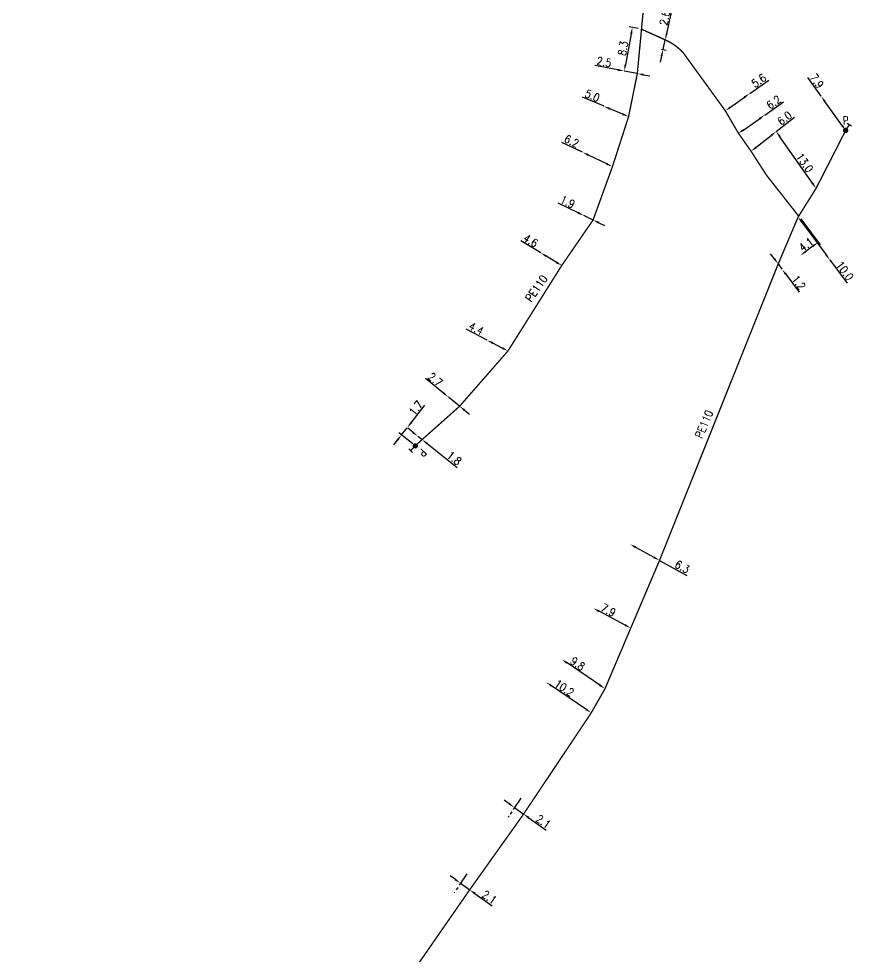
# Model space of a CAD drawing. Header units: millimetres. Extents: x 183000 to 183920, y 151989 to 153001.
# Drawn here: x 183681.9 to 183838.6, y 152692.2 to 152867.9 of the extents above; entities that cross this region are included whole.
import ezdxf
from ezdxf.enums import TextEntityAlignment as Align

# ---------------------------------------------------------------- set-up
doc = ezdxf.new("R2010")
doc.units = ezdxf.units.MM
doc.header["$MEASUREMENT"] = 0
doc.header["$PDMODE"] = 34
doc.linetypes.add('CENTER', pattern=[50.8, 31.75, -6.35, 6.35, -6.35])
doc.linetypes.add('L_100_PE', pattern=[14, 10, -1.5, 1, -1.5])
doc.layers.get('0').update_dxf_attribs({"linetype": 'CONTINUOUS'})
doc.layers.get('DEFPOINTS').update_dxf_attribs({"linetype": 'CONTINUOUS'})
for name, color, linetype in [('L_140', 3, 'CONTINUOUS'), ('L_300', 7, 'CONTINUOUS'), ('L_340', 7, 'CONTINUOUS')]:
    doc.layers.add(name, color=color, linetype=linetype)
doc.styles.add('G_ROMANS', font='ROMANS.SHX', dxfattribs={"width": 0.75})
doc.styles.get("Standard").update_dxf_attribs({"font": 'romans.shx', "width": 0.85})
doc.dimstyles.get("Standard").update_dxf_attribs({"dimtxt": 1.5, "dimasz": 1.2, "dimexe": 0.625, "dimexo": 0.625, "dimgap": 0.25, "dimtad": 1, "dimdec": 1, "dimzin": 0, "dimdsep": 46, "dimtxsty": 'Standard', "dimcen": -0.5, "dimadec": 0, "dimazin": 0, "dimtfac": 1, "dimtdec": 1, "dimtmove": 0, "dimatfit": 3, "dimfxl": 1, "dimtolj": 1, "dimtzin": 0, "dimarcsym": 0})

# ---------------------------------------------------------------- blocks, each defined once
blk = doc.blocks.new('L_340_07')
at = {"color": 0, "linetype": 'Continuous', "const_width": 0.25, "flags": 128}
blk.add_lwpolyline([(0, 0), (1.25, 0)], dxfattribs=at)
at = {"color": 0, "linetype": 'Continuous', "flags": 128}
blk.add_lwpolyline([(1.25, -0.5), (1.25, 0.5)], dxfattribs=at)
at = {"color": 0, "linetype": 'Continuous', "width": 0.75, "flags": 3}
for tag, p in [('DEF_LEG', (0.72, -3.47)), ('DEF_COUP', (0.72, -5.97)), ('DEF_TYPE', (0.72, -8.47))]:
    blk.add_attdef(tag, text='', height=1.2, dxfattribs=at).set_placement(p, align=Align.MIDDLE)
blk = doc.blocks.new('*D259')
at = {"layer": 'DEFPOINTS', "color": 0, "linetype": 'Continuous'}
for p in [(183798.59, 152865.92), (183795.35, 152858.08), (183795.35, 152858.08)]:
    blk.add_point(p, dxfattribs=at)
at = {"layer": 'L_140', "color": 0, "linetype": 'Continuous', "lineweight": -2}
for p, q in [((183797.98, 152866.03), (183796.26, 152866.35)), ((183796.66, 152865.06), (183795.57, 152859.26))]:
    blk.add_line(p, q, dxfattribs=at)
at = {"layer": 'L_140', "color": 0, "linetype": 'Continuous'}
for points in [[(183796.46, 152865.09), (183796.85, 152865.02), (183796.88, 152866.24)], [(183795.37, 152859.3), (183795.77, 152859.22), (183795.35, 152858.08)]]:
    blk.add_solid(points, dxfattribs=at)
at = {"layer": 'L_140', "color": 0, "linetype": 'Continuous', "insert": (183795.13, 152862.34), "char_height": 1.5, "attachment_point": 5, "rotation": 79.3692}
blk.add_mtext('\\A1;8.3', dxfattribs=at)
blk = doc.blocks.new('*D260')
at = {"layer": 'DEFPOINTS', "color": 0, "linetype": 'Continuous'}
for p in [(183795.35, 152858.08), (183795.35, 152858.08), (183797.81, 152857.62)]:
    blk.add_point(p, dxfattribs=at)
at = {"layer": 'L_140', "color": 0, "linetype": 'Continuous', "lineweight": -2}
for p, q in [((183794.17, 152858.3), (183789.84, 152859.11)), ((183797.81, 152857.62), (183795.35, 152858.08)), ((183798.98, 152857.4), (183800.16, 152857.18))]:
    blk.add_line(p, q, dxfattribs=at)
at = {"layer": 'L_140', "color": 0, "linetype": 'Continuous'}
for points in [[(183794.21, 152858.5), (183794.13, 152858.1), (183795.35, 152858.08)], [(183799.02, 152857.59), (183798.95, 152857.2), (183797.81, 152857.62)]]:
    blk.add_solid(points, dxfattribs=at)
at = {"layer": 'L_140', "color": 0, "linetype": 'Continuous', "insert": (183791.59, 152859.8), "char_height": 1.5, "attachment_point": 5, "rotation": 349.3688}
blk.add_mtext('\\A1;2.5', dxfattribs=at)
blk = doc.blocks.new('*D261')
at = {"layer": 'DEFPOINTS', "color": 0, "linetype": 'Continuous'}
for p in [(183791.57, 152851.48), (183791.57, 152851.48), (183796.17, 152849.54)]:
    blk.add_point(p, dxfattribs=at)
at = {"layer": 'L_140', "color": 0, "linetype": 'Continuous', "lineweight": -2}
for p, q in [((183791.57, 152851.48), (183787.54, 152853.18)), ((183795.07, 152850.01), (183792.67, 152851.02))]:
    blk.add_line(p, q, dxfattribs=at)
at = {"layer": 'L_140', "color": 0, "linetype": 'Continuous'}
for points in [[(183792.75, 152851.2), (183792.59, 152850.83), (183791.57, 152851.48)], [(183795.15, 152850.19), (183794.99, 152849.82), (183796.17, 152849.54)]]:
    blk.add_solid(points, dxfattribs=at)
at = {"layer": 'L_140', "color": 0, "linetype": 'Continuous', "insert": (183789.39, 152853.48), "char_height": 1.5, "attachment_point": 5, "rotation": 337.1965}
blk.add_mtext('\\A1;5.0', dxfattribs=at)
blk = doc.blocks.new('*D262')
at = {"layer": 'DEFPOINTS', "color": 0, "linetype": 'Continuous'}
for p in [(183787.56, 152842.87), (183787.56, 152842.87), (183793.15, 152840.18)]:
    blk.add_point(p, dxfattribs=at)
at = {"layer": 'L_140', "color": 0, "linetype": 'Continuous', "lineweight": -2}
for p, q in [((183787.56, 152842.87), (183783.68, 152844.73)), ((183792.07, 152840.7), (183788.64, 152842.35))]:
    blk.add_line(p, q, dxfattribs=at)
at = {"layer": 'L_140', "color": 0, "linetype": 'Continuous'}
for points in [[(183788.73, 152842.53), (183788.56, 152842.17), (183787.56, 152842.87)], [(183792.16, 152840.88), (183791.98, 152840.52), (183793.15, 152840.18)]]:
    blk.add_solid(points, dxfattribs=at)
at = {"layer": 'L_140', "color": 0, "linetype": 'Continuous', "insert": (183785.51, 152844.96), "char_height": 1.5, "attachment_point": 5, "rotation": 334.3619}
blk.add_mtext('\\A1;6.2', dxfattribs=at)
blk = doc.blocks.new('*D263')
at = {"layer": 'DEFPOINTS', "color": 0, "linetype": 'Continuous'}
for p in [(183787.8, 152831), (183787.8, 152831), (183789.52, 152830.18)]:
    blk.add_point(p, dxfattribs=at)
at = {"layer": 'L_140', "color": 0, "linetype": 'Continuous', "lineweight": -2}
for p, q in [((183786.72, 152831.52), (183783, 152833.31)), ((183789.52, 152830.18), (183787.8, 152831)), ((183790.6, 152829.66), (183791.68, 152829.14))]:
    blk.add_line(p, q, dxfattribs=at)
at = {"layer": 'L_140', "color": 0, "linetype": 'Continuous'}
for points in [[(183786.81, 152831.7), (183786.64, 152831.34), (183787.8, 152831)], [(183790.69, 152829.84), (183790.51, 152829.48), (183789.52, 152830.18)]]:
    blk.add_solid(points, dxfattribs=at)
at = {"layer": 'L_140', "color": 0, "linetype": 'Continuous', "insert": (183784.75, 152833.58), "char_height": 1.5, "attachment_point": 5, "rotation": 334.3497}
blk.add_mtext('\\A1;1.9', dxfattribs=at)
blk = doc.blocks.new('*D264')
at = {"layer": 'DEFPOINTS', "color": 0, "linetype": 'Continuous'}
for p in [(183779.71, 152824.03), (183779.71, 152824.03), (183783.65, 152821.66)]:
    blk.add_point(p, dxfattribs=at)
at = {"layer": 'L_140', "color": 0, "linetype": 'Continuous', "lineweight": -2}
for p, q in [((183779.71, 152824.03), (183775.97, 152826.28)), ((183782.62, 152822.28), (183780.74, 152823.41))]:
    blk.add_line(p, q, dxfattribs=at)
at = {"layer": 'L_140', "color": 0, "linetype": 'Continuous'}
for points in [[(183780.84, 152823.58), (183780.64, 152823.24), (183779.71, 152824.03)], [(183782.73, 152822.45), (183782.52, 152822.1), (183783.65, 152821.66)]]:
    blk.add_solid(points, dxfattribs=at)
at = {"layer": 'L_140', "color": 0, "linetype": 'Continuous', "insert": (183777.84, 152826.32), "char_height": 1.5, "attachment_point": 5, "rotation": 328.9575}
blk.add_mtext('\\A1;4.6', dxfattribs=at)
blk = doc.blocks.new('*D265')
at = {"layer": 'DEFPOINTS', "color": 0, "linetype": 'Continuous'}
for p in [(183769.67, 152807.67), (183769.67, 152807.67), (183773.58, 152805.65)]:
    blk.add_point(p, dxfattribs=at)
at = {"layer": 'L_140', "color": 0, "linetype": 'Continuous', "lineweight": -2}
for p, q in [((183769.67, 152807.67), (183765.74, 152809.7)), ((183772.52, 152806.2), (183770.74, 152807.12))]:
    blk.add_line(p, q, dxfattribs=at)
at = {"layer": 'L_140', "color": 0, "linetype": 'Continuous'}
for points in [[(183770.83, 152807.29), (183770.65, 152806.94), (183769.67, 152807.67)], [(183772.61, 152806.37), (183772.42, 152806.02), (183773.58, 152805.65)]]:
    blk.add_solid(points, dxfattribs=at)
at = {"layer": 'L_140', "color": 0, "linetype": 'Continuous', "insert": (183767.63, 152809.85), "char_height": 1.5, "attachment_point": 5, "rotation": 332.6531}
blk.add_mtext('\\A1;4.4', dxfattribs=at)
blk = doc.blocks.new('*D266')
at = {"layer": 'DEFPOINTS', "color": 0, "linetype": 'Continuous'}
for p in [(183762.43, 152797), (183762.43, 152797), (183764.52, 152795.29)]:
    blk.add_point(p, dxfattribs=at)
at = {"layer": 'L_140', "color": 0, "linetype": 'Continuous', "lineweight": -2}
for p, q in [((183761.5, 152797.75), (183758.11, 152800.51)), ((183764.52, 152795.29), (183762.43, 152797)), ((183765.46, 152794.54), (183766.39, 152793.78))]:
    blk.add_line(p, q, dxfattribs=at)
at = {"layer": 'L_140', "color": 0, "linetype": 'Continuous'}
for points in [[(183761.63, 152797.91), (183761.37, 152797.6), (183762.43, 152797)], [(183765.58, 152794.69), (183765.33, 152794.38), (183764.52, 152795.29)]]:
    blk.add_solid(points, dxfattribs=at)
at = {"layer": 'L_140', "color": 0, "linetype": 'Continuous', "insert": (183759.97, 152800.29), "char_height": 1.5, "attachment_point": 5, "rotation": 320.8708}
blk.add_mtext('\\A1;2.7', dxfattribs=at)
blk = doc.blocks.new('*D282')
at = {"layer": 'DEFPOINTS', "color": 0, "linetype": 'Continuous'}
for p in [(183764.7, 152705.92), (183764.7, 152705.92), (183766.41, 152704.7)]:
    blk.add_point(p, dxfattribs=at)
at = {"layer": 'L_140', "color": 0, "linetype": 'Continuous', "lineweight": -2}
for p, q in [((183763.72, 152706.61), (183762.74, 152707.31)), ((183764.7, 152705.92), (183766.41, 152704.7)), ((183767.38, 152704), (183770.65, 152701.68))]:
    blk.add_line(p, q, dxfattribs=at)
at = {"layer": 'L_140', "color": 0, "linetype": 'Continuous'}
for points in [[(183763.83, 152706.77), (183763.6, 152706.45), (183764.7, 152705.92)], [(183767.5, 152704.16), (183767.27, 152703.84), (183766.41, 152704.7)]]:
    blk.add_solid(points, dxfattribs=at)
at = {"layer": 'L_140', "color": 0, "linetype": 'Continuous', "insert": (183770.08, 152703.31), "char_height": 1.5, "attachment_point": 5, "rotation": 324.5515}
blk.add_mtext('\\A1;2.1', dxfattribs=at)
blk = doc.blocks.new('*D283')
at = {"layer": 'DEFPOINTS', "color": 0, "linetype": 'Continuous'}
for p in [(183774.8, 152720.1), (183774.8, 152720.1), (183776.51, 152718.89)]:
    blk.add_point(p, dxfattribs=at)
at = {"layer": 'L_140', "color": 0, "linetype": 'Continuous', "lineweight": -2}
for p, q in [((183773.82, 152720.8), (183772.84, 152721.49)), ((183774.8, 152720.1), (183776.51, 152718.89)), ((183777.48, 152718.19), (183780.75, 152715.87))]:
    blk.add_line(p, q, dxfattribs=at)
at = {"layer": 'L_140', "color": 0, "linetype": 'Continuous'}
for points in [[(183773.93, 152720.96), (183773.7, 152720.64), (183774.8, 152720.1)], [(183777.6, 152718.35), (183777.37, 152718.03), (183776.51, 152718.89)]]:
    blk.add_solid(points, dxfattribs=at)
at = {"layer": 'L_140', "color": 0, "linetype": 'Continuous', "insert": (183780.19, 152717.49), "char_height": 1.5, "attachment_point": 5, "rotation": 324.5515}
blk.add_mtext('\\A1;2.1', dxfattribs=at)
blk = doc.blocks.new('*D284')
at = {"layer": 'DEFPOINTS', "color": 0, "linetype": 'Continuous'}
for p in [(183780.74, 152743.57), (183780.74, 152743.57), (183789.18, 152737.85)]:
    blk.add_point(p, dxfattribs=at)
at = {"layer": 'L_140', "color": 0, "linetype": 'Continuous', "lineweight": -2}
blk.add_line((183788.19, 152738.52), (183781.73, 152742.9), dxfattribs=at)
at = {"layer": 'L_140', "color": 0, "linetype": 'Continuous'}
for points in [[(183781.85, 152743.07), (183781.62, 152742.74), (183780.74, 152743.57)], [(183788.3, 152738.69), (183788.08, 152738.36), (183789.18, 152737.85)]]:
    blk.add_solid(points, dxfattribs=at)
at = {"layer": 'L_140', "color": 0, "linetype": 'Continuous', "insert": (183784.12, 152742.49), "char_height": 1.5, "attachment_point": 5, "rotation": 325.8649}
blk.add_mtext('\\A1;10.2', dxfattribs=at)
blk = doc.blocks.new('*D285')
at = {"layer": 'DEFPOINTS', "color": 0, "linetype": 'Continuous'}
for p in [(183783.65, 152747.87), (183783.65, 152747.87), (183791.76, 152742.37)]:
    blk.add_point(p, dxfattribs=at)
at = {"layer": 'L_140', "color": 0, "linetype": 'Continuous', "lineweight": -2}
blk.add_line((183790.77, 152743.04), (183784.64, 152747.19), dxfattribs=at)
at = {"layer": 'L_140', "color": 0, "linetype": 'Continuous'}
for points in [[(183784.76, 152747.36), (183784.53, 152747.03), (183783.65, 152747.87)], [(183790.88, 152743.21), (183790.66, 152742.87), (183791.76, 152742.37)]]:
    blk.add_solid(points, dxfattribs=at)
at = {"layer": 'L_140', "color": 0, "linetype": 'Continuous', "insert": (183786.63, 152747.05), "char_height": 1.5, "attachment_point": 5, "rotation": 325.8657}
blk.add_mtext('\\A1;9.8', dxfattribs=at)
blk = doc.blocks.new('*D286')
at = {"layer": 'DEFPOINTS', "color": 0, "linetype": 'Continuous'}
for p in [(183789.59, 152757.43), (183789.59, 152757.43), (183796.58, 152753.73)]:
    blk.add_point(p, dxfattribs=at)
at = {"layer": 'L_140', "color": 0, "linetype": 'Continuous', "lineweight": -2}
blk.add_line((183795.52, 152754.3), (183790.66, 152756.87), dxfattribs=at)
at = {"layer": 'L_140', "color": 0, "linetype": 'Continuous'}
for points in [[(183790.75, 152757.04), (183790.56, 152756.69), (183789.59, 152757.43)], [(183795.61, 152754.47), (183795.42, 152754.12), (183796.58, 152753.73)]]:
    blk.add_solid(points, dxfattribs=at)
at = {"layer": 'L_140', "color": 0, "linetype": 'Continuous', "insert": (183792.39, 152757.08), "char_height": 1.5, "attachment_point": 5, "rotation": 332.1433}
blk.add_mtext('\\A1;7.9', dxfattribs=at)
blk = doc.blocks.new('*D287')
at = {"layer": 'DEFPOINTS', "color": 0, "linetype": 'Continuous'}
for p in [(183796.44, 152769.44), (183796.44, 152769.44), (183801.97, 152766.41)]:
    blk.add_point(p, dxfattribs=at)
at = {"layer": 'L_140', "color": 0, "linetype": 'Continuous', "lineweight": -2}
for p, q in [((183797.5, 152768.86), (183800.92, 152766.99)), ((183801.97, 152766.41), (183807.11, 152763.59))]:
    blk.add_line(p, q, dxfattribs=at)
at = {"layer": 'L_140', "color": 0, "linetype": 'Continuous'}
for points in [[(183797.59, 152769.04), (183797.4, 152768.69), (183796.44, 152769.44)], [(183801.01, 152767.16), (183800.82, 152766.81), (183801.97, 152766.41)]]:
    blk.add_solid(points, dxfattribs=at)
at = {"layer": 'L_140', "color": 0, "linetype": 'Continuous', "insert": (183806.23, 152765.21), "char_height": 1.5, "attachment_point": 5, "rotation": 331.2579}
blk.add_mtext('\\A1;6.3', dxfattribs=at)
blk = doc.blocks.new('*D288')
at = {"layer": 'DEFPOINTS', "color": 0, "linetype": 'Continuous'}
for p in [(183828.04, 152830.9), (183828.38, 152823.56), (183828.38, 152823.56)]:
    blk.add_point(p, dxfattribs=at)
at = {"layer": 'L_140', "color": 0, "linetype": 'Continuous', "lineweight": -2}
for p, q in [((183828.41, 152830.4), (183832.05, 152825.5)), ((183830.71, 152825.29), (183829.35, 152824.27))]:
    blk.add_line(p, q, dxfattribs=at)
at = {"layer": 'L_140', "color": 0, "linetype": 'Continuous'}
for points in [[(183830.59, 152825.45), (183830.83, 152825.13), (183831.68, 152826)], [(183829.23, 152824.43), (183829.47, 152824.11), (183828.38, 152823.56)]]:
    blk.add_solid(points, dxfattribs=at)
at = {"layer": 'L_140', "color": 0, "linetype": 'Continuous', "insert": (183829.43, 152825.58), "char_height": 1.5, "attachment_point": 5, "rotation": 36.6073}
blk.add_mtext('\\A1;4.1', dxfattribs=at)
blk = doc.blocks.new('*D289')
at = {"layer": 'DEFPOINTS', "color": 0, "linetype": 'Continuous'}
for p in [(183824.2, 152821.94), (183824.91, 152820.98), (183824.91, 152820.98)]:
    blk.add_point(p, dxfattribs=at)
at = {"layer": 'L_140', "color": 0, "linetype": 'Continuous', "lineweight": -2}
for p, q in [((183823.48, 152822.9), (183822.77, 152823.87)), ((183824.2, 152821.94), (183824.91, 152820.98)), ((183825.63, 152820.01), (183828.13, 152816.65))]:
    blk.add_line(p, q, dxfattribs=at)
at = {"layer": 'L_140', "color": 0, "linetype": 'Continuous'}
for points in [[(183823.64, 152823.02), (183823.32, 152822.78), (183824.2, 152821.94)], [(183825.79, 152820.13), (183825.47, 152819.89), (183824.91, 152820.98)]]:
    blk.add_solid(points, dxfattribs=at)
at = {"layer": 'L_140', "color": 0, "linetype": 'Continuous', "insert": (183828.04, 152818.45), "char_height": 1.5, "attachment_point": 5, "rotation": 306.6066}
blk.add_mtext('\\A1;1.2', dxfattribs=at)
blk = doc.blocks.new('*D290')
at = {"layer": 'DEFPOINTS', "color": 0, "linetype": 'Continuous'}
for p in [(183827.92, 152830.72), (183833.89, 152822.69), (183833.89, 152822.69)]:
    blk.add_point(p, dxfattribs=at)
at = {"layer": 'L_140', "color": 0, "linetype": 'Continuous', "lineweight": -2}
for p, q in [((183828.64, 152829.76), (183833.17, 152823.66)), ((183833.89, 152822.69), (183837.11, 152818.36))]:
    blk.add_line(p, q, dxfattribs=at)
at = {"layer": 'L_140', "color": 0, "linetype": 'Continuous'}
for points in [[(183828.8, 152829.88), (183828.48, 152829.64), (183827.92, 152830.72)], [(183833.33, 152823.78), (183833.01, 152823.54), (183833.89, 152822.69)]]:
    blk.add_solid(points, dxfattribs=at)
at = {"layer": 'L_140', "color": 0, "linetype": 'Continuous', "insert": (183836.66, 152820.64), "char_height": 1.5, "attachment_point": 5, "rotation": 306.6062}
blk.add_mtext('\\A1;10.0', dxfattribs=at)
blk = doc.blocks.new('*D291')
at = {"layer": 'DEFPOINTS', "color": 0, "linetype": 'Continuous'}
for p in [(183823.84, 152846.77), (183823.84, 152846.77), (183831.3, 152836.12)]:
    blk.add_point(p, dxfattribs=at)
at = {"layer": 'L_140', "color": 0, "linetype": 'Continuous', "lineweight": -2}
blk.add_line((183830.61, 152837.1), (183824.53, 152845.78), dxfattribs=at)
at = {"layer": 'L_140', "color": 0, "linetype": 'Continuous'}
for points in [[(183824.69, 152845.9), (183824.36, 152845.67), (183823.84, 152846.77)], [(183830.77, 152837.22), (183830.44, 152836.99), (183831.3, 152836.12)]]:
    blk.add_solid(points, dxfattribs=at)
at = {"layer": 'L_140', "color": 0, "linetype": 'Continuous', "insert": (183829.16, 152840.91), "char_height": 1.5, "attachment_point": 5, "rotation": 304.995}
blk.add_mtext('\\A1;13.0', dxfattribs=at)
blk = doc.blocks.new('*D292')
at = {"layer": 'DEFPOINTS', "color": 0, "linetype": 'Continuous'}
for p in [(183823.84, 152846.77), (183823.84, 152846.77), (183819.12, 152843.06)]:
    blk.add_point(p, dxfattribs=at)
at = {"layer": 'L_140', "color": 0, "linetype": 'Continuous', "lineweight": -2}
for p, q in [((183823.84, 152846.77), (183827.23, 152849.43)), ((183820.07, 152843.8), (183822.9, 152846.03))]:
    blk.add_line(p, q, dxfattribs=at)
at = {"layer": 'L_140', "color": 0, "linetype": 'Continuous'}
for points in [[(183822.77, 152846.18), (183823.02, 152845.87), (183823.84, 152846.77)], [(183819.94, 152843.96), (183820.19, 152843.64), (183819.12, 152843.06)]]:
    blk.add_solid(points, dxfattribs=at)
at = {"layer": 'L_140', "color": 0, "linetype": 'Continuous', "insert": (183825.39, 152849.26), "char_height": 1.5, "attachment_point": 5, "rotation": 38.1998}
blk.add_mtext('\\A1;6.0', dxfattribs=at)
blk = doc.blocks.new('*D294')
at = {"layer": 'DEFPOINTS', "color": 0, "linetype": 'Continuous'}
for p in [(183821.69, 152849.85), (183821.69, 152849.85), (183816.77, 152846.4)]:
    blk.add_point(p, dxfattribs=at)
at = {"layer": 'L_140', "color": 0, "linetype": 'Continuous', "lineweight": -2}
for p, q in [((183821.69, 152849.85), (183825.22, 152852.32)), ((183817.75, 152847.09), (183820.7, 152849.16))]:
    blk.add_line(p, q, dxfattribs=at)
at = {"layer": 'L_140', "color": 0, "linetype": 'Continuous'}
for points in [[(183820.59, 152849.32), (183820.82, 152848.99), (183821.69, 152849.85)], [(183817.64, 152847.26), (183817.87, 152846.93), (183816.77, 152846.4)]]:
    blk.add_solid(points, dxfattribs=at)
at = {"layer": 'L_140', "color": 0, "linetype": 'Continuous', "insert": (183823.37, 152852.24), "char_height": 1.5, "attachment_point": 5, "rotation": 34.995}
blk.add_mtext('\\A1;6.2', dxfattribs=at)
blk = doc.blocks.new('*D295')
at = {"layer": 'DEFPOINTS', "color": 0, "linetype": 'Continuous'}
for p in [(183832.24, 152853.38), (183832.24, 152853.38), (183836.84, 152846.96)]:
    blk.add_point(p, dxfattribs=at)
at = {"layer": 'L_300', "color": 0, "linetype": 'Continuous', "lineweight": -2}
for p, q in [((183832.24, 152853.38), (183829.74, 152856.89)), ((183836.14, 152847.93), (183832.94, 152852.4))]:
    blk.add_line(p, q, dxfattribs=at)
at = {"layer": 'L_300', "color": 0, "linetype": 'Continuous'}
for points in [[(183833.1, 152852.52), (183832.78, 152852.29), (183832.24, 152853.38)], [(183836.31, 152848.05), (183835.98, 152847.82), (183836.84, 152846.96)]]:
    blk.add_solid(points, dxfattribs=at)
at = {"layer": 'L_300', "color": 0, "linetype": 'Continuous', "insert": (183831.45, 152856.2), "char_height": 1.5, "attachment_point": 5, "rotation": 305.5847}
blk.add_mtext('\\A1;7.9', dxfattribs=at)
blk = doc.blocks.new('*D296')
at = {"layer": 'DEFPOINTS', "color": 0, "linetype": 'Continuous'}
for p in [(183818.86, 152853.88), (183818.86, 152853.88), (183814.29, 152850.65)]:
    blk.add_point(p, dxfattribs=at)
at = {"layer": 'L_140', "color": 0, "linetype": 'Continuous', "lineweight": -2}
for p, q in [((183818.86, 152853.88), (183822.43, 152856.4)), ((183815.27, 152851.34), (183817.88, 152853.19))]:
    blk.add_line(p, q, dxfattribs=at)
at = {"layer": 'L_140', "color": 0, "linetype": 'Continuous'}
for points in [[(183817.76, 152853.35), (183818, 152853.02), (183818.86, 152853.88)], [(183815.15, 152851.5), (183815.38, 152851.18), (183814.29, 152850.65)]]:
    blk.add_solid(points, dxfattribs=at)
at = {"layer": 'L_140', "color": 0, "linetype": 'Continuous', "insert": (183820.56, 152856.3), "char_height": 1.5, "attachment_point": 5, "rotation": 35.2412}
blk.add_mtext('\\A1;5.6', dxfattribs=at)
blk = doc.blocks.new('*D297')
at = {"layer": 'DEFPOINTS', "color": 0, "linetype": 'Continuous'}
for p in [(183803.04, 152863.93), (183801.74, 152862.31), (183802.63, 152862.11)]:
    blk.add_point(p, dxfattribs=at)
at = {"layer": 'L_140', "color": 0, "linetype": 'Continuous', "lineweight": -2}
for p, q in [((183803.31, 152865.1), (183804.28, 152869.36)), ((183802.63, 152862.11), (183803.04, 152863.93)), ((183802.37, 152860.94), (183802.1, 152859.77)), ((183802.35, 152862.17), (183803.24, 152861.97))]:
    blk.add_line(p, q, dxfattribs=at)
at = {"layer": 'L_140', "color": 0, "linetype": 'Continuous'}
for points in [[(183803.11, 152865.15), (183803.5, 152865.06), (183803.04, 152863.93)], [(183802.17, 152860.98), (183802.56, 152860.89), (183802.63, 152862.11)]]:
    blk.add_solid(points, dxfattribs=at)
at = {"layer": 'L_140', "color": 0, "linetype": 'Continuous', "insert": (183802.95, 152868.04), "char_height": 1.5, "attachment_point": 5, "rotation": 77.2305}
blk.add_mtext('\\A1;2.6', dxfattribs=at)
blk = doc.blocks.new('*D306')
at = {"layer": 'DEFPOINTS', "color": 0, "linetype": 'Continuous'}
for p in [(183756.69, 152789.67), (183756.69, 152789.67), (183757.49, 152789.04)]:
    blk.add_point(p, dxfattribs=at)
at = {"layer": 'L_140', "color": 0, "linetype": 'Continuous', "lineweight": -2}
for p, q in [((183755.75, 152790.42), (183754.8, 152791.16)), ((183756.69, 152789.67), (183757.49, 152789.04)), ((183758.43, 152788.29), (183764.06, 152783.84))]:
    blk.add_line(p, q, dxfattribs=at)
at = {"layer": 'L_140', "color": 0, "linetype": 'Continuous'}
for points in [[(183755.87, 152790.57), (183755.62, 152790.26), (183756.69, 152789.67)], [(183758.56, 152788.45), (183758.31, 152788.13), (183757.49, 152789.04)]]:
    blk.add_solid(points, dxfattribs=at)
at = {"layer": 'L_140', "color": 0, "linetype": 'Continuous', "insert": (183763.51, 152785.55), "char_height": 1.5, "attachment_point": 5, "rotation": 321.6745}
blk.add_mtext('\\A1;1.8', dxfattribs=at)
blk = doc.blocks.new('*D308')
at = {"layer": 'DEFPOINTS', "color": 0, "linetype": 'Continuous'}
for p in [(183754.69, 152791.25), (183754.69, 152791.25), (183756.22, 152787.87)]:
    blk.add_point(p, dxfattribs=at)
at = {"layer": 'L_300', "color": 0, "linetype": 'Continuous', "lineweight": -2}
for p, q in [((183755.43, 152792.19), (183758.03, 152795.48)), ((183753.64, 152789.92), (183754.69, 152791.25)), ((183752.89, 152788.98), (183752.15, 152788.03)), ((183755.73, 152788.26), (183753.15, 152790.3))]:
    blk.add_line(p, q, dxfattribs=at)
at = {"layer": 'L_300', "color": 0, "linetype": 'Continuous'}
for points in [[(183755.28, 152792.32), (183755.59, 152792.07), (183754.69, 152791.25)], [(183752.73, 152789.1), (183753.05, 152788.85), (183753.64, 152789.92)]]:
    blk.add_solid(points, dxfattribs=at)
at = {"layer": 'L_300', "color": 0, "linetype": 'Continuous', "insert": (183756.32, 152794.93), "char_height": 1.5, "attachment_point": 5, "rotation": 51.6745}
blk.add_mtext('\\A1;1.7', dxfattribs=at)
blk = doc.blocks.new('L_300_12')
at = {"color": 0, "linetype": 'Continuous', "const_width": 0.497, "flags": 128}
blk.add_lwpolyline([(-0.25, 0, 1), (0.25, 0, 1)], format="xyb", close=True, dxfattribs=at)
at = {"color": 0, "linetype": 'Continuous', "style": 'G_ROMANS', "width": 0.75}
blk.add_text('P', height=1.5, dxfattribs=at).set_placement((0, 1.85), align=Align.MIDDLE)
at = {"color": 0, "linetype": 'Continuous', "style": 'G_ROMANS', "width": 0.75, "flags": 3}
for tag, p in [('DEF_LEG', (0, -5)), ('DEF_COUP', (0, -7.5)), ('DEF_TYPE', (0, -10))]:
    blk.add_attdef(tag, text='', height=1.2, dxfattribs=at).set_placement(p, align=Align.MIDDLE)

msp = doc.modelspace()

# ---------------------------------------------------------------- linework, layer by layer
at = {"layer": 'L_140', "linetype": 'L_100_PE', "flags": 128}
for points in [[(183756.22, 152787.87, 0.25, 0.25, 0), (183756.96, 152788.56, 0.25, 0.25, 0), (183764.52, 152795.29, 0.25, 0.25, 0), (183773.58, 152805.65, 0.25, 0.25, 0), (183783.65, 152821.66, 0.25, 0.25, 0), (183789.52, 152830.18, 0.25, 0.25, 0), (183793.15, 152840.18, 0.25, 0.25, 0), (183796.17, 152849.54, 0.25, 0.25, 0), (183797.81, 152857.62, 0.25, 0.25, 0), (183798.92, 152869.41, 0.25, 0.25, 0), (183799.83, 152871.66, 0.25, 0.25, 0.136964), (183797.06, 152875.2, 0.25, 0.25, 0), (183793.9, 152878.39, 0.25, 0.25, 0), (183785.82, 152885.85, 0.25, 0.25, 0.106277), (183762.08, 152897.41, 0.25, 0.25, 0), (183745.41, 152901.51, 0.25, 0.25, 0), (183740.05, 152902.47, 0.25, 0.25, 0), (183731.02, 152905.42, 0.25, 0.25, 0), (183717.11, 152909.22, 0.25, 0.25, 0), (183690.43, 152915.87, 0.25, 0.25, 0), (183662.37, 152922.75, 0.25, 0.25, 0), (183625.01, 152931.86, 0.25, 0.25, -0.002142), (183596.97, 152938.79, 0.25, 0.25, -0.055572), (183585.77, 152942.93, 0.25, 0.25, 0), (183582.34, 152943.33, 0.25, 0.25, 0), (183579.14, 152945.04, 0.25, 0.25, 0), (183573.93, 152948.51, 0.25, 0.25, 0), (183577.41, 152955.18, 0.25, 0.25, 0), (183583.05, 152951.94, 0.25, 0.25, 0.018971), (183596.74, 152946.04, 0.25, 0.25, 0), (183620.56, 152940.19, 0.25, 0.25, 0), (183628.25, 152938.11, 0.25, 0.25, 0), (183638.04, 152935.47, 0.25, 0.25, 0), (183647.79, 152932.98, 0.25, 0.25, 0), (183662.74, 152929.58, 0.25, 0.25, 0), (183677.95, 152926.12, 0.25, 0.25, 0), (183697.69, 152920.66, 0.25, 0.25, 0), (183733.62, 152911.6, 0.25, 0.25, 0), (183748.12, 152908.29, 0.25, 0.25, 0.469782), (183758.85, 152914.78, 0.25, 0.25, 0), (183761.46, 152932.66, 0.25, 0.25, 0), (183761.99, 152946.49, 0.25, 0.25, 0), (183758.38, 152969.56, 0.25, 0.25, 0), (183758.28, 152970.68, 0.25, 0.25, 0), (183755.16, 152981.53, 0.25, 0.25, 0.25202), (183749.04, 152987.8, 0.25, 0.25, 0), (183745.84, 152988.26, 0.25, 0.25, -0.0632), (183742.27, 152988.73, 0.25, 0.25, -0.045528), (183724.97, 152994.14, 0.25, 0.25, -0.023015), (183715.26, 152999.01, 0.25, 0.25, -0.002517), (183713.77, 153000, 0, 0, 0)], [(183828.04, 152830.9, 0.25, 0.25, 0), (183822, 152838.58, 0.25, 0.25, 0), (183819.12, 152843.06, 0.25, 0.25, 0), (183816.77, 152846.4, 0.25, 0.25, 0), (183814.29, 152850.65, 0.25, 0.25, 0), (183806.41, 152861.51, 0.25, 0.25, 0.102873), (183803.04, 152863.93, 0.25, 0.25, 0), (183798.59, 152865.92, 0, 0, 0)]]:
    msp.add_lwpolyline(points, format="xyseb", dxfattribs=at)
at = {"layer": 'L_140', "linetype": 'L_100_PE', "const_width": 0.25, "flags": 128}
msp.add_lwpolyline([(183252.05, 152397.96), (183248.25, 152401.54), (183247.81, 152401.27), (183246.87, 152400.9), (183246.2, 152400.64), (183245.64, 152400.44), (183244.95, 152400.36), (183244.23, 152400.41), (183243.29, 152400.52, -0.106564), (183243.19, 152400.56), (183241.58, 152401.53), (183237.97, 152404.02), (183233.04, 152407.33), (183224.18, 152413.23), (183221.43, 152415.1), (183215.15, 152419.33), (183208.28, 152423.76), (183199.91, 152428.64), (183194.16, 152431.76), (183187.28, 152435.44), (183181.33, 152438.4), (183180.73, 152438.7), (183180.21, 152439.64), (183180.21, 152439.64), (183180.21, 152439.64), (183178.97, 152440.26), (183161.21, 152449.11), (183155.53, 152452.81), (183151.06, 152457.98), (183149.19, 152462.99), (183149.08, 152467.77), (183148.97, 152472.05), (183149.54, 152474.49), (183150.99, 152478.24), (183153.73, 152483.75), (183163.69, 152499.59), (183166.77, 152504.19), (183168.62, 152506.78), (183176.01, 152516.59), (183181.3, 152523.18), (183186.44, 152529.74), (183190.61, 152535.21), (183193.83, 152540.43), (183195.5, 152544.55), (183196.5, 152547.23), (183198.31, 152552.63, -0.089435), (183198.35, 152552.71), (183198.7, 152553.14, -0.008579), (183198.71, 152553.15), (183198.84, 152553.3, 0.07507), (183198.88, 152553.36), (183198.99, 152553.61, 0.054364), (183199, 152553.66), (183199.08, 152554.03, 0.063762), (183199.08, 152554.1), (183199.04, 152554.51, -0.05906), (183199.04, 152554.57), (183199.17, 152555.61), (183199.17, 152555.61), (183199.17, 152555.61), (183199.17, 152555.61), (183199.17, 152555.61), (183199.45, 152557.86), (183202.61, 152572.02), (183202.96, 152573.06), (183204.51, 152577.98), (183206.23, 152583.46), (183208.28, 152589.39), (183213.31, 152604.95), (183213.32, 152604.96, 0.166804), (183213.31, 152605.13), (183213.26, 152605.26, -0.049107), (183213.25, 152605.31), (183213.22, 152605.5, -0.140408), (183213.24, 152605.63), (183213.53, 152606.36), (183213.83, 152607.04), (183215.88, 152611.89), (183223.71, 152630.04), (183235.75, 152645.91), (183237.17, 152648.11), (183240.14, 152653.37), (183241.77, 152655.67), (183242.12, 152656.35), (183242.12, 152656.35), (183242.63, 152657.45, -0.107508), (183242.63, 152657.45), (183243.85, 152658.53, -0.175439), (183244.18, 152658.77), (183245.93, 152659.15), (183247.63, 152659.24), (183251.34, 152658.99), (183257, 152658.63), (183267.25, 152658.36), (183272.82, 152658.52), (183280.81, 152659.15), (183286.91, 152660.31), (183295.34, 152662.48), (183306.09, 152665.74), (183320.27, 152669.97), (183326.9, 152672.24), (183339.91, 152675.75), (183357.46, 152680.48), (183370.8, 152684.22), (183378.25, 152686.66), (183383.97, 152689), (183386.75, 152690.27), (183387.53, 152690.52), (183387.89, 152690.7), (183388.38, 152690.93), (183388.95, 152691.45), (183389.48, 152692.05), (183389.81, 152692.47), (183391.01, 152693.47), (183394.33, 152695.67), (183394.33, 152695.67), (183407.42, 152703.83), (183448.34, 152728.29), (183448.7, 152728.5), (183448.98, 152728.57), (183449.31, 152728.57), (183449.52, 152728.53), (183450.91, 152728.55), (183452.95, 152727.94), (183473.53, 152716.93), (183477.84, 152714.62), (183487.03, 152709.71), (183501.37, 152701.32), (183532.69, 152684.96), (183549.96, 152673.82), (183569.88, 152656.53), (183583.34, 152647.06), (183589.84, 152642.41), (183593.29, 152646), (183600.3, 152641.14), (183612.4, 152636.59), (183637.73, 152629.26), (183666.57, 152619.55), (183667.66, 152615.18, 0.091037), (183682.38, 152618.14), (183702.7, 152627.71, 0.003149), (183715.46, 152633.81, 0.077889), (183721.05, 152640.23), (183743.34, 152671.28), (183755.25, 152688.62), (183766.41, 152704.7), (183776.51, 152718.89), (183789.18, 152737.85), (183791.76, 152742.37), (183796.58, 152753.73), (183801.97, 152766.41), (183824.2, 152821.94), (183827.92, 152830.72), (183831.3, 152836.12), (183836.84, 152846.96)], format="xyb", dxfattribs=at)
at = {"layer": 'L_140', "color": 7, "linetype": 'CENTER', "ltscale": 0.08, "flags": 128}
for points in [[(183775.96, 152721.86), (183773.6, 152718.29)], [(183765.86, 152707.67), (183763.5, 152704.11)]]:
    msp.add_lwpolyline(points, dxfattribs=at)

# ---------------------------------------------------------------- block references
at = {"layer": 'L_300'}
for p, rotation in [((183836.84, 152846.96), 0.0249361835147869), ((183756.22, 152787.87), 225.8758352867322)]:
    msp.add_blockref('L_300_12', p, dxfattribs=dict(at, rotation=rotation))
at = {"layer": 'L_340'}
for p, rotation in [((183836.84, 152846.96), 57.06295115617326), ((183756.22, 152787.87), 225.2862240807646)]:
    msp.add_blockref('L_340_07', p, dxfattribs=dict(at, rotation=rotation))

# ---------------------------------------------------------------- texts
at = {"layer": 'L_140', "linetype": 'Continuous', "width": 0.85}
for rotation, p in [(55.0232, (183778.9, 152817.37)), (66.9279, (183810.31, 152791.93))]:
    msp.add_text('PE110', height=1.5, rotation=rotation, dxfattribs=at).set_placement(p, align=Align.MIDDLE)

# ---------------------------------------------------------------- dimensions: what is measured, and where the dimension line sits
at = {"layer": 'L_140', "linetype": 'Continuous'}
for base, p1, p2, angle, text, picture, middle in [((183802.63, 152862.11), (183803.04, 152863.93), (183801.74, 152862.31), 77.2305, '2.6', '*D297', (183803.93, 152867.82)), ((183821.69, 152849.85), (183816.77, 152846.4), (183821.69, 152849.85), 214.995, '6.2', '*D294', (183823.94, 152851.43)), ((183756.69, 152789.67), (183757.49, 152789.04), (183756.69, 152789.67), 321.6745, '1.8', '*D306', (183762.89, 152784.77))]:
    dim = msp.add_linear_dim(base=base, p1=p1, p2=p2, angle=angle, text=text, dimstyle='Standard', dxfattribs=at)
    dim.commit()
    dim.dimension.update_dxf_attribs({"geometry": picture, "text_midpoint": middle, "dimtype": 160})
for base, p1, p2, angle, picture, middle in [((183795.35, 152858.08), (183798.59, 152865.92), (183795.35, 152858.08), 79.3692, '*D259', (183796.11, 152862.16)), ((183795.35, 152858.08), (183797.81, 152857.62), (183795.35, 152858.08), 349.3688, '*D260', (183791.4, 152858.82)), ((183818.86, 152853.88), (183814.29, 152850.65), (183818.86, 152853.88), 215.2412, '*D296', (183821.14, 152855.49)), ((183791.57, 152851.48), (183796.17, 152849.54), (183791.57, 152851.48), 337.1965, '*D261', (183789, 152852.56)), ((183823.84, 152846.77), (183819.12, 152843.06), (183823.84, 152846.77), 218.1998, '*D292', (183826.01, 152848.47)), ((183787.56, 152842.87), (183793.15, 152840.18), (183787.56, 152842.87), 334.3619, '*D262', (183785.08, 152844.06)), ((183823.84, 152846.77), (183831.3, 152836.12), (183823.84, 152846.77), 304.995, '*D291', (183828.34, 152840.34)), ((183787.8, 152831), (183789.52, 152830.18), (183787.8, 152831), 334.3497, '*D263', (183784.32, 152832.68)), ((183828.38, 152823.56), (183828.04, 152830.9), (183828.38, 152823.56), 36.6073, '*D288', (183830.03, 152824.78)), ((183833.89, 152822.69), (183827.92, 152830.72), (183833.89, 152822.69), 126.6062, '*D290', (183835.85, 152820.04)), ((183779.71, 152824.03), (183783.65, 152821.66), (183779.71, 152824.03), 328.9575, '*D264', (183777.32, 152825.46)), ((183824.91, 152820.98), (183824.2, 152821.94), (183824.91, 152820.98), 126.6066, '*D289', (183827.24, 152817.85)), ((183769.67, 152807.67), (183773.58, 152805.65), (183769.67, 152807.67), 332.6531, '*D265', (183767.17, 152808.96)), ((183762.43, 152797), (183764.52, 152795.29), (183762.43, 152797), 320.8708, '*D266', (183759.34, 152799.51)), ((183796.44, 152769.44), (183801.97, 152766.41), (183796.44, 152769.44), 331.2579, '*D287', (183805.75, 152764.34)), ((183789.59, 152757.43), (183796.58, 152753.73), (183789.59, 152757.43), 332.1433, '*D286', (183791.93, 152756.19)), ((183783.65, 152747.87), (183791.76, 152742.37), (183783.65, 152747.87), 325.8657, '*D285', (183786.07, 152746.22)), ((183780.74, 152743.57), (183789.18, 152737.85), (183780.74, 152743.57), 325.8649, '*D284', (183783.56, 152741.66)), ((183774.8, 152720.1), (183776.51, 152718.89), (183774.8, 152720.1), 324.5515, '*D283', (183779.61, 152716.68)), ((183764.7, 152705.92), (183766.41, 152704.7), (183764.7, 152705.92), 324.5515, '*D282', (183769.5, 152702.49))]:
    dim = msp.add_linear_dim(base=base, p1=p1, p2=p2, angle=angle, dimstyle='Standard', dxfattribs=at)
    dim.commit()
    dim.dimension.update_dxf_attribs({"geometry": picture, "text_midpoint": middle, "dimtype": 160})
at = {"layer": 'L_300', "linetype": 'Continuous'}
for base, p1, p2, angle, picture, middle in [((183832.24, 152853.38), (183836.84, 152846.96), (183832.24, 152853.38), 305.5847, '*D295', (183830.64, 152855.62)), ((183754.69, 152791.25), (183756.22, 152787.87), (183754.69, 152791.25), 231.6745, '*D308', (183757.11, 152794.31))]:
    dim = msp.add_linear_dim(base=base, p1=p1, p2=p2, angle=angle, dimstyle='Standard', dxfattribs=at)
    dim.commit()
    dim.dimension.update_dxf_attribs({"geometry": picture, "text_midpoint": middle, "dimtype": 160})

doc.saveas('drawing.dxf')
